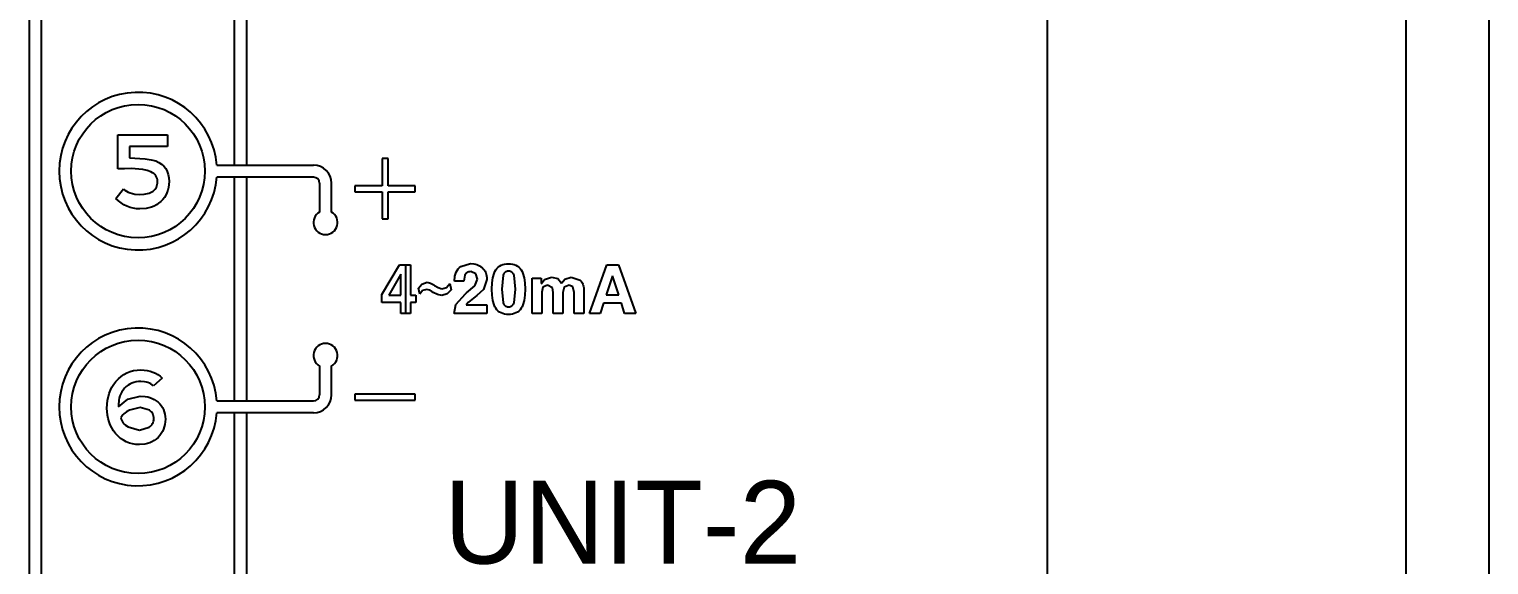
# Model space of a CAD drawing. Header units: millimetres. Extents: x 509 to 2635, y 363 to 1089.
# Drawn here: x 1941.69 to 1976.05, y 700.28 to 712.9 of the extents above; entities that cross this region are included whole.
import ezdxf

# ---------------------------------------------------------------- set-up
doc = ezdxf.new("R2010")
doc.units = ezdxf.units.MM

msp = doc.modelspace()

# ---------------------------------------------------------------- linework, layer by layer
for p, q in [((1974.098, 763.211), (1974.098, 635.811)), ((1976.048, 763.211), (1976.048, 635.811)), ((1941.69, 734.368), (1941.69, 651.654)), ((1941.974, 734.083), (1941.974, 651.939)), ((1965.648, 732.661), (1965.648, 653.361)), ((1946.525, 709.697), (1946.525, 714.965)), ((1946.81, 709.697), (1946.81, 714.965)), ((1943.776, 709.609), (1943.776, 710.409)), ((1943.776, 710.409), (1944.943, 710.409)), ((1944.943, 710.409), (1944.943, 710.135)), ((1944.943, 710.135), (1944.05, 710.135)), ((1944.05, 710.135), (1944.05, 709.866)), ((1944.05, 709.866), (1944.422, 709.848)), ((1944.422, 709.848), (1944.561, 709.825)), ((1949.995, 709.852), (1949.995, 709.211)), ((1950.138, 709.852), (1949.995, 709.852)), ((1950.138, 709.211), (1950.138, 709.852)), ((1943.934, 709.613), (1943.776, 709.609)), ((1944.091, 709.615), (1943.934, 709.613)), ((1944.361, 709.596), (1944.091, 709.615)), ((1944.468, 709.572), (1944.361, 709.596)), ((1944.555, 709.539), (1944.468, 709.572)), ((1944.591, 709.519), (1944.555, 709.539)), ((1944.561, 709.825), (1944.67, 709.794)), ((1944.622, 709.496), (1944.591, 709.519)), ((1944.649, 709.472), (1944.622, 709.496)), ((1944.67, 709.794), (1944.743, 709.76)), ((1944.743, 709.76), (1944.807, 709.719)), ((1944.807, 709.719), (1944.86, 709.67)), ((1944.86, 709.67), (1944.904, 709.614)), ((1944.904, 709.614), (1944.938, 709.55)), ((1944.938, 709.55), (1944.963, 709.478)), ((1946.104, 709.697), (1948.381, 709.697)), ((1944.67, 709.444), (1944.649, 709.472)), ((1944.651, 709.127), (1944.669, 709.152)), ((1944.669, 709.152), (1944.683, 709.179)), ((1944.687, 709.415), (1944.67, 709.444)), ((1944.683, 709.179), (1944.695, 709.209)), ((1944.699, 709.383), (1944.687, 709.415)), ((1944.695, 709.209), (1944.703, 709.241)), ((1944.707, 709.349), (1944.699, 709.383)), ((1944.703, 709.241), (1944.708, 709.275)), ((1944.709, 709.312), (1944.707, 709.349)), ((1944.708, 709.275), (1944.709, 709.312)), ((1944.97, 709.172), (1944.955, 709.107)), ((1944.963, 709.478), (1944.978, 709.399)), ((1944.979, 709.24), (1944.97, 709.172)), ((1944.978, 709.399), (1944.982, 709.312)), ((1944.982, 709.312), (1944.979, 709.24)), ((1948.381, 709.412), (1946.104, 709.412)), ((1946.525, 704.145), (1946.525, 709.412)), ((1946.81, 704.145), (1946.81, 709.412)), ((1948.523, 709.27), (1948.523, 708.591)), ((1948.808, 708.591), (1948.808, 709.27)), ((1949.355, 709.211), (1949.355, 709.069)), ((1949.995, 709.211), (1949.355, 709.211)), ((1950.778, 709.211), (1950.138, 709.211)), ((1950.778, 709.069), (1950.778, 709.211)), ((1943.732, 708.912), (1943.906, 709.138)), ((1943.792, 708.855), (1943.732, 708.912)), ((1943.855, 708.805), (1943.792, 708.855)), ((1943.921, 708.763), (1943.855, 708.805)), ((1943.906, 709.138), (1943.94, 709.108)), ((1943.94, 709.108), (1943.978, 709.081)), ((1943.978, 709.081), (1944.021, 709.059)), ((1944.021, 709.059), (1944.067, 709.041)), ((1944.067, 709.041), (1944.118, 709.026)), ((1944.118, 709.026), (1944.174, 709.016)), ((1944.174, 709.016), (1944.297, 709.008)), ((1944.297, 709.008), (1944.394, 709.013)), ((1944.394, 709.013), (1944.478, 709.027)), ((1944.478, 709.027), (1944.515, 709.038)), ((1944.515, 709.038), (1944.548, 709.051)), ((1944.548, 709.051), (1944.579, 709.066)), ((1944.579, 709.066), (1944.606, 709.084)), ((1944.606, 709.084), (1944.63, 709.104)), ((1944.63, 709.104), (1944.651, 709.127)), ((1944.786, 708.839), (1944.737, 708.799)), ((1944.832, 708.885), (1944.786, 708.839)), ((1944.872, 708.935), (1944.832, 708.885)), ((1944.906, 708.989), (1944.872, 708.935)), ((1944.933, 709.046), (1944.906, 708.989)), ((1944.955, 709.107), (1944.933, 709.046)), ((1949.355, 709.069), (1949.995, 709.069)), ((1949.995, 709.069), (1949.995, 708.428)), ((1950.138, 709.069), (1950.778, 709.069)), ((1950.138, 708.428), (1950.138, 709.069)), ((1943.99, 708.728), (1943.921, 708.763)), ((1944.063, 708.701), (1943.99, 708.728)), ((1944.138, 708.682), (1944.063, 708.701)), ((1944.216, 708.67), (1944.138, 708.682)), ((1944.297, 708.667), (1944.216, 708.67)), ((1944.44, 708.677), (1944.297, 708.667)), ((1944.506, 708.691), (1944.44, 708.677)), ((1944.569, 708.71), (1944.506, 708.691)), ((1944.628, 708.734), (1944.569, 708.71)), ((1944.684, 708.764), (1944.628, 708.734)), ((1944.737, 708.799), (1944.684, 708.764)), ((1949.995, 708.428), (1950.138, 708.428)), ((1949.992, 706.653), (1950.409, 707.352)), ((1950.437, 707.126), (1950.158, 706.633)), ((1950.409, 707.352), (1950.663, 707.352)), ((1950.441, 707.126), (1950.437, 707.126)), ((1950.44, 706.633), (1950.441, 707.126)), ((1950.552, 706.205), (1950.552, 707.352)), ((1950.663, 707.352), (1950.663, 706.633)), ((1951.712, 707.078), (1951.724, 707.129)), ((1951.724, 707.129), (1951.74, 707.175)), ((1951.74, 707.175), (1951.761, 707.216)), ((1951.761, 707.216), (1951.786, 707.253)), ((1951.786, 707.253), (1951.816, 707.285)), ((1951.816, 707.285), (1951.85, 707.312)), ((1951.85, 707.312), (1952.074, 707.376)), ((1951.944, 707.107), (1951.92, 706.963)), ((1951.954, 707.126), (1951.944, 707.107)), ((1951.966, 707.142), (1951.954, 707.126)), ((1951.981, 707.156), (1951.966, 707.142)), ((1951.997, 707.168), (1951.981, 707.156)), ((1952.016, 707.176), (1951.997, 707.168)), ((1952.036, 707.183), (1952.016, 707.176)), ((1952.059, 707.187), (1952.036, 707.183)), ((1952.084, 707.188), (1952.059, 707.187)), ((1952.074, 707.376), (1952.155, 707.37)), ((1952.202, 707.133), (1952.084, 707.188)), ((1952.155, 707.37), (1952.192, 707.363)), ((1952.192, 707.363), (1952.228, 707.353)), ((1952.239, 707.013), (1952.202, 707.133)), ((1952.228, 707.353), (1952.261, 707.34)), ((1952.261, 707.34), (1952.293, 707.323)), ((1952.293, 707.323), (1952.323, 707.305)), ((1952.323, 707.305), (1952.35, 707.283)), ((1952.35, 707.283), (1952.377, 707.256)), ((1952.377, 707.256), (1952.4, 707.227)), ((1952.4, 707.227), (1952.42, 707.196)), ((1952.42, 707.196), (1952.436, 707.163)), ((1952.436, 707.163), (1952.448, 707.127)), ((1952.448, 707.127), (1952.457, 707.089)), ((1952.457, 707.089), (1952.462, 707.048)), ((1952.604, 707.045), (1952.634, 707.148)), ((1952.634, 707.148), (1952.653, 707.192)), ((1952.653, 707.192), (1952.676, 707.231)), ((1952.676, 707.231), (1952.701, 707.265)), ((1952.701, 707.265), (1952.73, 707.294)), ((1952.73, 707.294), (1952.763, 707.318)), ((1952.763, 707.318), (1952.798, 707.339)), ((1952.798, 707.339), (1952.837, 707.354)), ((1952.845, 707.104), (1952.812, 706.776)), ((1952.837, 707.354), (1952.879, 707.365)), ((1952.854, 707.126), (1952.845, 707.104)), ((1952.865, 707.145), (1952.854, 707.126)), ((1952.879, 707.161), (1952.865, 707.145)), ((1952.879, 707.365), (1952.925, 707.372)), ((1952.894, 707.174), (1952.879, 707.161)), ((1952.902, 707.179), (1952.894, 707.174)), ((1952.911, 707.184), (1952.902, 707.179)), ((1952.93, 707.192), (1952.911, 707.184)), ((1952.925, 707.372), (1952.973, 707.374)), ((1952.95, 707.196), (1952.93, 707.192)), ((1952.973, 707.197), (1952.95, 707.196)), ((1952.973, 707.374), (1953.022, 707.372)), ((1952.995, 707.196), (1952.973, 707.197)), ((1953.016, 707.192), (1952.995, 707.196)), ((1953.035, 707.184), (1953.016, 707.192)), ((1953.022, 707.372), (1953.067, 707.365)), ((1953.052, 707.174), (1953.035, 707.184)), ((1953.067, 707.161), (1953.052, 707.174)), ((1953.067, 707.365), (1953.109, 707.354)), ((1953.08, 707.145), (1953.067, 707.161)), ((1953.092, 707.126), (1953.08, 707.145)), ((1953.102, 707.104), (1953.092, 707.126)), ((1953.136, 706.776), (1953.102, 707.104)), ((1953.109, 707.354), (1953.148, 707.339)), ((1953.148, 707.339), (1953.183, 707.318)), ((1953.183, 707.318), (1953.215, 707.294)), ((1953.215, 707.294), (1953.244, 707.265)), ((1953.244, 707.265), (1953.269, 707.231)), ((1953.269, 707.231), (1953.292, 707.192)), ((1953.292, 707.192), (1953.311, 707.148)), ((1953.311, 707.148), (1953.341, 707.045)), ((1954.877, 706.205), (1955.285, 707.352)), ((1955.422, 707.092), (1955.274, 706.639)), ((1955.285, 707.352), (1955.563, 707.352)), ((1955.566, 706.639), (1955.422, 707.092)), ((1955.563, 707.352), (1955.966, 706.205)), ((1950.856, 706.8), (1950.929, 706.895)), ((1950.887, 706.655), (1950.856, 706.8)), ((1950.929, 706.895), (1951.057, 706.937)), ((1951.052, 706.771), (1950.948, 706.742)), ((1951.113, 706.754), (1951.052, 706.771)), ((1951.057, 706.937), (1951.138, 706.917)), ((1951.17, 706.719), (1951.113, 706.754)), ((1951.138, 706.917), (1951.213, 706.877)), ((1951.213, 706.877), (1951.231, 706.863)), ((1951.231, 706.863), (1951.314, 706.812)), ((1951.314, 706.812), (1951.401, 706.786)), ((1951.401, 706.786), (1951.513, 706.815)), ((1951.513, 706.815), (1951.588, 706.912)), ((1951.621, 706.761), (1951.529, 706.662)), ((1951.588, 706.912), (1951.621, 706.761)), ((1951.703, 706.963), (1951.712, 707.078)), ((1951.92, 706.963), (1951.703, 706.963)), ((1951.981, 706.688), (1952.179, 706.853)), ((1952.179, 706.853), (1952.239, 707.013)), ((1952.386, 706.769), (1952.229, 706.627)), ((1952.464, 707.006), (1952.386, 706.769)), ((1952.462, 707.048), (1952.464, 707.006)), ((1952.581, 706.776), (1952.587, 706.921)), ((1952.587, 706.633), (1952.581, 706.776)), ((1952.587, 706.921), (1952.604, 707.045)), ((1952.812, 706.776), (1952.845, 706.453)), ((1953.102, 706.453), (1953.136, 706.776)), ((1953.341, 707.045), (1953.36, 706.921)), ((1953.36, 706.921), (1953.366, 706.776)), ((1953.366, 706.776), (1953.36, 706.633)), ((1953.53, 707.031), (1953.744, 707.031)), ((1953.53, 706.205), (1953.53, 707.031)), ((1953.744, 707.031), (1953.744, 706.908)), ((1953.744, 706.908), (1953.747, 706.908)), ((1953.747, 706.908), (1953.822, 707.003)), ((1953.783, 706.82), (1953.753, 706.702)), ((1953.892, 706.867), (1953.783, 706.82)), ((1953.822, 707.003), (1953.987, 707.055)), ((1954.009, 706.808), (1953.892, 706.867)), ((1953.987, 707.055), (1954.13, 707.023)), ((1954.026, 706.694), (1954.009, 706.808)), ((1954.13, 707.023), (1954.223, 706.92)), ((1954.223, 706.92), (1954.228, 706.928)), ((1954.228, 706.928), (1954.301, 707.009)), ((1954.283, 706.819), (1954.249, 706.694)), ((1954.401, 706.867), (1954.283, 706.819)), ((1954.301, 707.009), (1954.449, 707.055)), ((1954.483, 706.831), (1954.401, 706.867)), ((1954.449, 707.055), (1954.66, 706.984)), ((1954.52, 706.7), (1954.483, 706.831)), ((1954.66, 706.984), (1954.68, 706.964)), ((1954.68, 706.964), (1954.697, 706.942)), ((1954.697, 706.942), (1954.712, 706.918)), ((1954.712, 706.918), (1954.724, 706.892)), ((1954.724, 706.892), (1954.733, 706.865)), ((1954.733, 706.865), (1954.74, 706.836)), ((1954.74, 706.836), (1954.744, 706.804)), ((1954.744, 706.804), (1954.745, 706.771)), ((1954.745, 706.771), (1954.745, 706.205)), ((1949.992, 706.459), (1949.992, 706.653)), ((1950.44, 706.459), (1949.992, 706.459)), ((1950.158, 706.633), (1950.44, 706.633)), ((1950.44, 706.205), (1950.44, 706.459)), ((1950.663, 706.633), (1950.789, 706.633)), ((1950.789, 706.459), (1950.663, 706.459)), ((1950.663, 706.459), (1950.663, 706.205)), ((1950.789, 706.633), (1950.789, 706.459)), ((1950.948, 706.742), (1950.887, 706.655)), ((1951.199, 706.7), (1951.17, 706.719)), ((1951.3, 706.646), (1951.199, 706.7)), ((1951.399, 706.623), (1951.3, 706.646)), ((1951.529, 706.662), (1951.399, 706.623)), ((1951.692, 706.205), (1951.734, 706.415)), ((1951.734, 706.415), (1951.958, 706.669)), ((1951.958, 706.669), (1951.981, 706.688)), ((1952.031, 706.471), (1951.973, 706.403)), ((1951.973, 706.403), (1952.464, 706.403)), ((1952.148, 706.566), (1952.031, 706.471)), ((1952.229, 706.627), (1952.148, 706.566)), ((1952.464, 706.403), (1952.464, 706.205)), ((1952.604, 706.51), (1952.587, 706.633)), ((1952.634, 706.407), (1952.604, 706.51)), ((1952.653, 706.363), (1952.634, 706.407)), ((1952.845, 706.453), (1952.854, 706.431)), ((1952.854, 706.431), (1952.865, 706.412)), ((1952.865, 706.412), (1952.879, 706.395)), ((1953.067, 706.395), (1953.08, 706.412)), ((1953.08, 706.412), (1953.092, 706.431)), ((1953.092, 706.431), (1953.102, 706.453)), ((1953.311, 706.407), (1953.292, 706.363)), ((1953.341, 706.51), (1953.311, 706.407)), ((1953.36, 706.633), (1953.341, 706.51)), ((1953.753, 706.702), (1953.753, 706.205)), ((1954.026, 706.205), (1954.026, 706.694)), ((1954.249, 706.694), (1954.249, 706.205)), ((1954.52, 706.205), (1954.52, 706.7)), ((1955.21, 706.443), (1955.131, 706.205)), ((1955.633, 706.443), (1955.21, 706.443)), ((1955.274, 706.639), (1955.566, 706.639)), ((1955.706, 706.205), (1955.633, 706.443)), ((1950.663, 706.205), (1950.44, 706.205)), ((1952.464, 706.205), (1951.692, 706.205)), ((1952.676, 706.324), (1952.653, 706.363)), ((1952.701, 706.291), (1952.676, 706.324)), ((1952.73, 706.261), (1952.701, 706.291)), ((1952.763, 706.236), (1952.73, 706.261)), ((1952.798, 706.216), (1952.763, 706.236)), ((1952.837, 706.2), (1952.798, 706.216)), ((1952.879, 706.189), (1952.837, 706.2)), ((1952.879, 706.395), (1952.894, 706.382)), ((1952.925, 706.182), (1952.879, 706.189)), ((1952.894, 706.382), (1952.902, 706.376)), ((1952.902, 706.376), (1952.911, 706.372)), ((1952.911, 706.372), (1952.93, 706.364)), ((1952.973, 706.18), (1952.925, 706.182)), ((1952.93, 706.364), (1952.95, 706.36)), ((1952.95, 706.36), (1952.973, 706.358)), ((1952.973, 706.358), (1952.995, 706.36)), ((1953.022, 706.182), (1952.973, 706.18)), ((1952.995, 706.36), (1953.016, 706.364)), ((1953.016, 706.364), (1953.035, 706.372)), ((1953.067, 706.189), (1953.022, 706.182)), ((1953.035, 706.372), (1953.052, 706.382)), ((1953.052, 706.382), (1953.067, 706.395)), ((1953.109, 706.2), (1953.067, 706.189)), ((1953.148, 706.216), (1953.109, 706.2)), ((1953.183, 706.236), (1953.148, 706.216)), ((1953.215, 706.261), (1953.183, 706.236)), ((1953.244, 706.291), (1953.215, 706.261)), ((1953.269, 706.324), (1953.244, 706.291)), ((1953.292, 706.363), (1953.269, 706.324)), ((1953.753, 706.205), (1953.53, 706.205)), ((1954.249, 706.205), (1954.026, 706.205)), ((1954.745, 706.205), (1954.52, 706.205)), ((1955.131, 706.205), (1954.877, 706.205)), ((1955.966, 706.205), (1955.706, 706.205)), ((1943.788, 704.666), (1943.851, 704.721)), ((1943.851, 704.721), (1943.919, 704.767)), ((1943.919, 704.767), (1943.99, 704.806)), ((1943.99, 704.806), (1944.066, 704.835)), ((1944.066, 704.835), (1944.147, 704.856)), ((1944.147, 704.856), (1944.232, 704.869)), ((1944.232, 704.869), (1944.321, 704.873)), ((1944.321, 704.873), (1944.395, 704.87)), ((1944.395, 704.87), (1944.466, 704.861)), ((1944.466, 704.861), (1944.534, 704.846)), ((1944.534, 704.846), (1944.598, 704.824)), ((1944.598, 704.824), (1944.659, 704.797)), ((1944.659, 704.797), (1944.717, 704.763)), ((1944.717, 704.763), (1944.772, 704.723)), ((1944.772, 704.723), (1944.823, 704.677)), ((1948.523, 704.966), (1948.523, 704.287)), ((1948.808, 704.287), (1948.808, 704.966)), ((1943.571, 704.319), (1943.601, 704.395)), ((1943.601, 704.395), (1943.637, 704.468)), ((1943.637, 704.468), (1943.68, 704.537)), ((1943.68, 704.537), (1943.73, 704.602)), ((1943.73, 704.602), (1943.788, 704.666)), ((1943.871, 704.357), (1943.846, 704.311)), ((1943.902, 704.4), (1943.871, 704.357)), ((1943.936, 704.441), (1943.902, 704.4)), ((1943.975, 704.479), (1943.936, 704.441)), ((1944.016, 704.511), (1943.975, 704.479)), ((1944.06, 704.538), (1944.016, 704.511)), ((1944.107, 704.56), (1944.06, 704.538)), ((1944.156, 704.578), (1944.107, 704.56)), ((1944.208, 704.59), (1944.156, 704.578)), ((1944.263, 704.598), (1944.208, 704.59)), ((1944.321, 704.6), (1944.263, 704.598)), ((1944.407, 704.594), (1944.321, 704.6)), ((1944.447, 704.586), (1944.407, 704.594)), ((1944.485, 704.575), (1944.447, 704.586)), ((1944.521, 704.561), (1944.485, 704.575)), ((1944.555, 704.543), (1944.521, 704.561)), ((1944.587, 704.523), (1944.555, 704.543)), ((1944.616, 704.499), (1944.587, 704.523)), ((1944.823, 704.677), (1944.616, 704.499)), ((1943.518, 703.975), (1943.531, 704.154)), ((1943.531, 704.154), (1943.571, 704.319)), ((1943.797, 704.158), (1943.788, 704.043)), ((1943.788, 704.043), (1943.79, 704.002)), ((1943.79, 704.002), (1944.013, 704.188)), ((1943.809, 704.211), (1943.797, 704.158)), ((1943.825, 704.262), (1943.809, 704.211)), ((1943.846, 704.311), (1943.825, 704.262)), ((1944.013, 704.188), (1944.298, 704.259)), ((1944.298, 704.259), (1944.422, 704.25)), ((1944.422, 704.25), (1944.479, 704.238)), ((1944.479, 704.238), (1944.533, 704.223)), ((1944.533, 704.223), (1944.585, 704.202)), ((1944.585, 704.202), (1944.633, 704.178)), ((1944.633, 704.178), (1944.679, 704.149)), ((1944.679, 704.149), (1944.722, 704.115)), ((1944.722, 704.115), (1944.763, 704.076)), ((1944.763, 704.076), (1944.798, 704.034)), ((1944.798, 704.034), (1944.827, 703.988)), ((1946.104, 704.145), (1948.381, 704.145)), ((1949.355, 704.3), (1949.355, 704.158)), ((1950.778, 704.3), (1949.355, 704.3)), ((1949.355, 704.158), (1950.778, 704.158)), ((1950.778, 704.158), (1950.778, 704.3)), ((1943.531, 703.807), (1943.518, 703.975)), ((1943.547, 703.728), (1943.531, 703.807)), ((1943.57, 703.651), (1943.547, 703.728)), ((1943.599, 703.578), (1943.57, 703.651)), ((1943.859, 703.769), (1943.846, 703.743)), ((1943.846, 703.743), (1943.856, 703.71)), ((1943.856, 703.71), (1943.869, 703.679)), ((1943.876, 703.795), (1943.859, 703.769)), ((1943.869, 703.679), (1943.885, 703.65)), ((1943.897, 703.819), (1943.876, 703.795)), ((1943.885, 703.65), (1943.905, 703.623)), ((1943.921, 703.843), (1943.897, 703.819)), ((1943.978, 703.886), (1943.921, 703.843)), ((1944.049, 703.924), (1943.978, 703.886)), ((1944.298, 703.985), (1944.049, 703.924)), ((1944.521, 703.922), (1944.298, 703.985)), ((1944.545, 703.903), (1944.521, 703.922)), ((1944.565, 703.883), (1944.545, 703.903)), ((1944.583, 703.861), (1944.565, 703.883)), ((1944.597, 703.837), (1944.583, 703.861)), ((1944.609, 703.811), (1944.597, 703.837)), ((1944.608, 703.635), (1944.616, 703.663)), ((1944.617, 703.784), (1944.609, 703.811)), ((1944.616, 703.663), (1944.621, 703.693)), ((1944.621, 703.755), (1944.617, 703.784)), ((1944.623, 703.724), (1944.621, 703.755)), ((1944.621, 703.693), (1944.623, 703.724)), ((1944.827, 703.988), (1944.852, 703.94)), ((1944.852, 703.94), (1944.87, 703.888)), ((1944.87, 703.888), (1944.884, 703.834)), ((1944.884, 703.834), (1944.892, 703.776)), ((1944.892, 703.651), (1944.884, 703.59)), ((1944.892, 703.776), (1944.895, 703.715)), ((1944.895, 703.715), (1944.892, 703.651)), ((1948.381, 703.86), (1946.104, 703.86)), ((1946.525, 698.566), (1946.525, 703.86)), ((1946.81, 698.566), (1946.81, 703.86)), ((1943.634, 703.508), (1943.599, 703.578)), ((1943.676, 703.441), (1943.634, 703.508)), ((1943.725, 703.377), (1943.676, 703.441)), ((1943.782, 703.316), (1943.725, 703.377)), ((1943.842, 703.262), (1943.782, 703.316)), ((1943.905, 703.623), (1943.928, 703.597)), ((1943.928, 703.597), (1943.954, 703.573)), ((1943.954, 703.573), (1944.017, 703.529)), ((1944.017, 703.529), (1944.287, 703.456)), ((1944.287, 703.456), (1944.515, 703.522)), ((1944.515, 703.522), (1944.541, 703.542)), ((1944.541, 703.542), (1944.563, 703.562)), ((1944.563, 703.562), (1944.581, 703.585)), ((1944.581, 703.585), (1944.596, 703.609)), ((1944.596, 703.609), (1944.608, 703.635)), ((1944.763, 703.327), (1944.722, 703.283)), ((1944.798, 703.374), (1944.763, 703.327)), ((1944.827, 703.423), (1944.798, 703.374)), ((1944.852, 703.476), (1944.827, 703.423)), ((1944.87, 703.531), (1944.852, 703.476)), ((1944.884, 703.59), (1944.87, 703.531)), ((1943.907, 703.217), (1943.842, 703.262)), ((1943.975, 703.18), (1943.907, 703.217)), ((1944.047, 703.151), (1943.975, 703.18)), ((1944.123, 703.131), (1944.047, 703.151)), ((1944.203, 703.118), (1944.123, 703.131)), ((1944.287, 703.114), (1944.203, 703.118)), ((1944.412, 703.125), (1944.287, 703.114)), ((1944.471, 703.138), (1944.412, 703.125)), ((1944.527, 703.156), (1944.471, 703.138)), ((1944.58, 703.18), (1944.527, 703.156)), ((1944.63, 703.209), (1944.58, 703.18)), ((1944.678, 703.244), (1944.63, 703.209)), ((1944.722, 703.283), (1944.678, 703.244))]:
    msp.add_line(p, q)
for centre in [(1944.252, 709.555), (1944.252, 704.002)]:
    msp.add_circle(centre, 1.572)
for centre, radius, start, end in [((1944.252, 709.555), 1.857, 4.3964, 355.6036), ((1948.381, 709.27), 0.427, 0, 90), ((1948.381, 709.27), 0.142, 0, 90), ((1948.665, 708.345), 0.285, 120, 60), ((1944.252, 704.002), 1.857, 4.3964, 355.6036), ((1948.665, 705.212), 0.285, 300, 240), ((1948.381, 704.287), 0.427, 270, 360), ((1948.381, 704.287), 0.142, 270, 360)]:
    msp.add_arc(centre, radius, start, end)

# ---------------------------------------------------------------- texts
at = {"insert": (1951.46, 702.262), "char_height": 1.95, "width": 10.51777, "attachment_point": 1}
msp.add_mtext('{\\f@\uffc8\uffdeﾸￕￅￂﾰﾡﾶ\ufff7ￃﾼ|b0|i0|c129|p18;UNIT-2}', dxfattribs=at)

doc.saveas('drawing.dxf')
